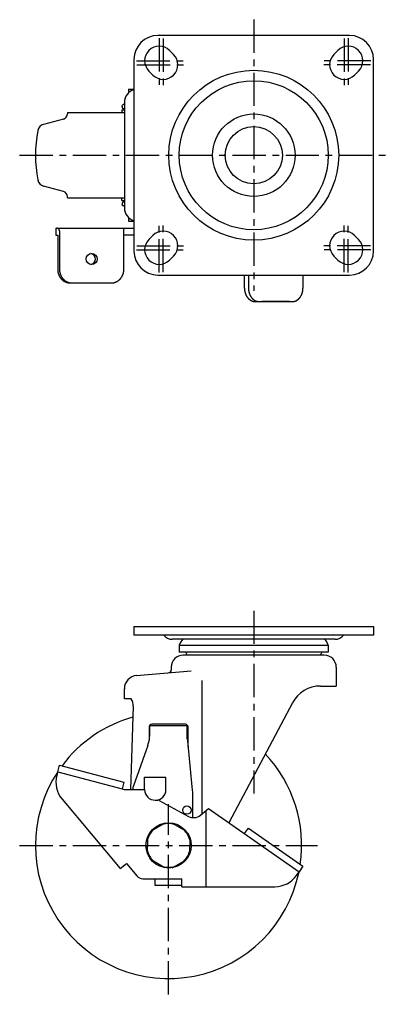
# Model space of a CAD drawing. Extents: x 792 to 1200, y 82 to 487.
# Drawn here: x 1060.9 to 1199.9, y 121.1 to 487.4 of the extents above; entities that cross this region are included whole.
import ezdxf

# ---------------------------------------------------------------- set-up
doc = ezdxf.new("R2010")
doc.units = 0
doc.header["$LTSCALE"] = 10
doc.linetypes.add('CENTER', pattern=[2, 1.25, -0.25, 0.25, -0.25])
doc.layers.get('0').update_dxf_attribs({"linetype": 'CONTINUOUS'})
doc.layers.add('CENTER', color=1, linetype='CENTER')

msp = doc.modelspace()

# ---------------------------------------------------------------- linework, layer by layer
at = {"color": 7, "linetype": 'CONTINUOUS'}
for p, q in [((1184.95, 481.43), (1112.95, 481.43)), ((1117.33, 475.81), (1118.83, 474.31)), ((1180.56, 475.81), (1179.06, 474.31)), ((1103.95, 472.43), (1103.95, 400.43)), ((1193.95, 400.43), (1193.95, 472.43)), ((1109.56, 468.04), (1111.06, 466.54)), ((1188.33, 468.04), (1186.83, 466.54)), ((1101.95, 461.23), (1101.95, 459.89)), ((1101.95, 461.23), (1103.95, 461.23)), ((1100.35, 455.43), (1099.95, 455.43)), ((1100.35, 456.23), (1100.35, 416.63)), ((1078.95, 452.43), (1100.35, 452.43)), ((1078.95, 452.43), (1078.95, 451.96)), ((1099.35, 453.43), (1100.35, 453.43)), ((1099.35, 453.43), (1099.35, 452.43)), ((1099.9, 453.93), (1100.35, 453.93)), ((1077.46, 450.03), (1069.98, 448.02)), ((1077.46, 422.82), (1069.98, 424.83)), ((1078.95, 420.43), (1078.95, 420.89)), ((1078.95, 420.43), (1100.35, 420.43)), ((1099.35, 419.43), (1099.35, 420.43)), ((1099.35, 419.43), (1100.35, 419.43)), ((1099.9, 418.93), (1100.35, 418.93)), ((1100.35, 417.43), (1099.95, 417.43)), ((1101.95, 412.96), (1101.95, 411.63)), ((1101.95, 411.63), (1103.95, 411.63)), ((1074.61, 409.03), (1100.29, 409.03)), ((1074.61, 409.03), (1074.61, 406.43)), ((1075.14, 409.03), (1074.83, 409.03)), ((1075.98, 408.03), (1075.98, 393.43)), ((1100.13, 393.43), (1100.13, 409.03)), ((1100.29, 409.03), (1103.95, 409.03)), ((1074.61, 406.43), (1075.31, 406.43)), ((1075.31, 406.43), (1075.31, 393.43)), ((1103.95, 406.43), (1100.13, 406.43)), ((1109.56, 404.81), (1111.06, 406.31)), ((1188.33, 404.81), (1186.83, 406.31)), ((1117.33, 397.04), (1118.83, 398.54)), ((1180.56, 397.04), (1179.06, 398.54)), ((1080.14, 388.43), (1095.3, 388.43)), ((1081.14, 388.43), (1095.13, 388.43)), ((1112.95, 391.43), (1184.95, 391.43)), ((1145.47, 386.43), (1145.47, 391.43)), ((1146.96, 391.43), (1146.96, 386.43)), ((1167.44, 391.43), (1167.44, 386.43)), ((1149.6, 381.43), (1163.34, 381.43)), ((1162.44, 381.43), (1151.96, 381.43)), ((1103.95, 259.32), (1193.95, 259.32)), ((1103.95, 259.32), (1103.95, 256.12)), ((1193.95, 259.32), (1193.95, 256.12)), ((1193.95, 256.12), (1103.95, 256.12)), ((1179.53, 254.57), (1118.36, 254.57)), ((1120.95, 252.4), (1176.95, 252.4)), ((1120.95, 252.4), (1120.95, 249.67)), ((1176.95, 249.67), (1120.95, 249.67)), ((1176.95, 252.4), (1176.95, 249.67)), ((1175.45, 248.62), (1122.45, 248.62)), ((1104.91, 240.98), (1125.46, 242.77)), ((1117.95, 244.12), (1117.95, 243.03)), ((1179.95, 244.12), (1179.95, 237.02)), ((1129.45, 239.12), (1129.45, 188.91)), ((1100.35, 232.19), (1100.35, 235.99)), ((1174.06, 237.02), (1179.95, 237.02)), ((1102.95, 232.19), (1100.35, 232.19)), ((1103.69, 229.39), (1102.6, 198.12)), ((1163.47, 230.65), (1139.54, 185.65)), ((1109.65, 221.62), (1109.65, 216.68)), ((1109.95, 219.67), (1109.95, 222.33)), ((1109.95, 222.12), (1123.95, 222.12)), ((1123.25, 222.62), (1110.65, 222.62)), ((1123.95, 217.86), (1123.95, 222.33)), ((1124.25, 214.12), (1124.25, 221.62)), ((1123.95, 217.12), (1123.95, 217.86)), ((1123.95, 217.12), (1124.02, 216.37)), ((1124.02, 216.37), (1125.87, 197.86)), ((1109.1, 214.71), (1103.79, 199.52)), ((1075.31, 204.8), (1075.98, 207.31)), ((1075.98, 207.31), (1100.13, 200.84)), ((1075.31, 204.8), (1074.95, 203.46)), ((1075.31, 204.8), (1099.46, 198.33)), ((1107.95, 198.12), (1107.95, 202.79)), ((1107.95, 202.79), (1115.95, 202.79)), ((1115.95, 198.12), (1115.95, 202.79)), ((1100.13, 200.84), (1099.46, 198.33)), ((1099.46, 198.33), (1100.26, 198.12)), ((1100.26, 198.12), (1104.45, 198.12)), ((1104.45, 198.12), (1107.95, 198.12)), ((1104.45, 198.12), (1107.95, 198.12)), ((1125.87, 197.86), (1125.95, 197.12)), ((1076.95, 194.45), (1098.79, 168.41)), ((1125.95, 197.12), (1125.95, 196.37)), ((1125.95, 196.37), (1125.95, 187.58)), ((1111.95, 194.12), (1112.95, 194.12)), ((1113.42, 194), (1124.47, 188.03)), ((1128.94, 188.49), (1131.92, 190.99)), ((1131.92, 190.99), (1165.95, 167.17)), ((1130.95, 190.17), (1130.95, 186.1)), ((1115.6, 185.51), (1110.35, 182.48)), ((1118.29, 185.51), (1123.54, 182.48)), ((1130.95, 186.1), (1130.95, 177.12)), ((1145.51, 181.56), (1146.96, 183.64)), ((1146.96, 183.64), (1167.44, 169.3)), ((1109.01, 180.15), (1109.01, 177.12)), ((1124.89, 180.15), (1124.89, 177.12)), ((1145.51, 181.56), (1145.47, 181.51)), ((1109.01, 174.08), (1109.01, 177.12)), ((1124.89, 174.08), (1124.89, 177.12)), ((1130.95, 177.12), (1130.95, 161.62)), ((1098.79, 168.41), (1101.09, 170.34)), ((1101.09, 170.34), (1105, 165.69)), ((1115.6, 168.72), (1110.35, 171.76)), ((1118.29, 168.72), (1123.54, 171.76)), ((1167.44, 169.3), (1165.95, 167.17)), ((1165.04, 165.88), (1165.95, 167.17)), ((1107.29, 164.62), (1121.95, 164.62)), ((1111.95, 162.02), (1111.95, 164.62)), ((1121.95, 162.02), (1111.95, 162.02)), ((1121.95, 161.62), (1121.95, 164.62)), ((1121.95, 161.62), (1156.85, 161.62))]:
    msp.add_line(p, q, dxfattribs=at)
for points in [[(1075.31, 393.43, 0), (1075.31, 393.37, 0), (1075.31, 393.3, 0), (1075.31, 393.24, 0), (1075.32, 393.18, 0), (1075.32, 393.12, 0), (1075.32, 393.06, 0), (1075.33, 393, 0), (1075.33, 392.94, 0), (1075.34, 392.88, 0), (1075.35, 392.81, 0), (1075.35, 392.75, 0), (1075.36, 392.69, 0), (1075.37, 392.63, 0), (1075.38, 392.57, 0), (1075.39, 392.51, 0), (1075.4, 392.45, 0), (1075.41, 392.39, 0), (1075.43, 392.33, 0), (1075.44, 392.27, 0), (1075.45, 392.21, 0), (1075.47, 392.15, 0), (1075.48, 392.09, 0), (1075.5, 392.03, 0), (1075.52, 391.97, 0), (1075.54, 391.92, 0), (1075.55, 391.86, 0), (1075.57, 391.8, 0), (1075.59, 391.74, 0), (1075.61, 391.68, 0), (1075.63, 391.63, 0), (1075.66, 391.57, 0), (1075.68, 391.51, 0), (1075.7, 391.46, 0), (1075.72, 391.4, 0), (1075.75, 391.34, 0), (1075.77, 391.29, 0), (1075.8, 391.23, 0), (1075.83, 391.18, 0), (1075.85, 391.12, 0), (1075.88, 391.07, 0), (1075.91, 391.01, 0), (1075.94, 390.96, 0), (1075.97, 390.91, 0), (1076, 390.86, 0), (1076.03, 390.8, 0), (1076.06, 390.75, 0), (1076.09, 390.7, 0), (1076.12, 390.65, 0), (1076.16, 390.6, 0), (1076.19, 390.55, 0), (1076.23, 390.5, 0), (1076.26, 390.45, 0), (1076.3, 390.4, 0), (1076.33, 390.35, 0), (1076.37, 390.3, 0), (1076.41, 390.25, 0), (1076.44, 390.21, 0), (1076.48, 390.16, 0), (1076.52, 390.11, 0), (1076.56, 390.07, 0), (1076.6, 390.02, 0), (1076.64, 389.98, 0), (1076.68, 389.93, 0), (1076.72, 389.89, 0), (1076.77, 389.85, 0), (1076.81, 389.81, 0), (1076.85, 389.76, 0), (1076.9, 389.72, 0), (1076.94, 389.68, 0), (1076.98, 389.64, 0), (1077.03, 389.6, 0), (1077.08, 389.56, 0), (1077.12, 389.52, 0), (1077.17, 389.48, 0), (1077.21, 389.45, 0), (1077.26, 389.41, 0), (1077.31, 389.37, 0), (1077.36, 389.34, 0), (1077.41, 389.3, 0), (1077.46, 389.27, 0), (1077.51, 389.24, 0), (1077.56, 389.2, 0), (1077.61, 389.17, 0), (1077.66, 389.14, 0), (1077.71, 389.11, 0), (1077.76, 389.07, 0), (1077.81, 389.05, 0), (1077.86, 389.02, 0), (1077.92, 388.99, 0), (1077.97, 388.96, 0), (1078.02, 388.93, 0), (1078.07, 388.91, 0), (1078.13, 388.88, 0), (1078.18, 388.86, 0), (1078.24, 388.83, 0), (1078.29, 388.81, 0), (1078.35, 388.78, 0), (1078.4, 388.76, 0), (1078.46, 388.74, 0), (1078.51, 388.72, 0), (1078.57, 388.7, 0), (1078.62, 388.68, 0), (1078.68, 388.66, 0), (1078.74, 388.64, 0), (1078.79, 388.62, 0), (1078.85, 388.61, 0), (1078.91, 388.59, 0), (1078.97, 388.58, 0), (1079.02, 388.56, 0), (1079.08, 388.55, 0), (1079.14, 388.53, 0), (1079.2, 388.52, 0), (1079.26, 388.51, 0), (1079.31, 388.5, 0), (1079.37, 388.49, 0), (1079.43, 388.48, 0), (1079.49, 388.47, 0), (1079.55, 388.46, 0), (1079.61, 388.46, 0), (1079.67, 388.45, 0), (1079.72, 388.44, 0), (1079.78, 388.44, 0), (1079.84, 388.44, 0), (1079.9, 388.43, 0), (1079.96, 388.43, 0), (1080.02, 388.43, 0), (1080.08, 388.43, 0), (1080.14, 388.43, 0)], [(1075.98, 393.43, 0), (1075.98, 393.37, 0), (1075.98, 393.3, 0), (1075.99, 393.24, 0), (1075.99, 393.18, 0), (1075.99, 393.12, 0), (1076, 393.06, 0), (1076, 393, 0), (1076.01, 392.94, 0), (1076.01, 392.88, 0), (1076.02, 392.81, 0), (1076.03, 392.75, 0), (1076.03, 392.69, 0), (1076.04, 392.63, 0), (1076.05, 392.57, 0), (1076.06, 392.51, 0), (1076.08, 392.45, 0), (1076.09, 392.39, 0), (1076.1, 392.33, 0), (1076.11, 392.27, 0), (1076.13, 392.21, 0), (1076.14, 392.15, 0), (1076.16, 392.09, 0), (1076.17, 392.03, 0), (1076.19, 391.97, 0), (1076.21, 391.92, 0), (1076.23, 391.86, 0), (1076.25, 391.8, 0), (1076.26, 391.74, 0), (1076.29, 391.68, 0), (1076.31, 391.63, 0), (1076.33, 391.57, 0), (1076.35, 391.51, 0), (1076.37, 391.46, 0), (1076.4, 391.4, 0), (1076.42, 391.34, 0), (1076.45, 391.29, 0), (1076.47, 391.23, 0), (1076.5, 391.18, 0), (1076.53, 391.12, 0), (1076.55, 391.07, 0), (1076.58, 391.01, 0), (1076.61, 390.96, 0), (1076.64, 390.91, 0), (1076.67, 390.86, 0), (1076.7, 390.8, 0), (1076.73, 390.75, 0), (1076.76, 390.7, 0), (1076.8, 390.65, 0), (1076.83, 390.6, 0), (1076.86, 390.55, 0), (1076.9, 390.5, 0), (1076.93, 390.45, 0), (1076.97, 390.4, 0), (1077, 390.35, 0), (1077.04, 390.3, 0), (1077.08, 390.25, 0), (1077.12, 390.21, 0), (1077.16, 390.16, 0), (1077.19, 390.11, 0), (1077.23, 390.07, 0), (1077.27, 390.02, 0), (1077.31, 389.98, 0), (1077.36, 389.93, 0), (1077.4, 389.89, 0), (1077.44, 389.85, 0), (1077.48, 389.81, 0), (1077.53, 389.76, 0), (1077.57, 389.72, 0), (1077.61, 389.68, 0), (1077.66, 389.64, 0), (1077.7, 389.6, 0), (1077.75, 389.56, 0), (1077.79, 389.52, 0), (1077.84, 389.48, 0), (1077.89, 389.45, 0), (1077.94, 389.41, 0), (1077.98, 389.37, 0), (1078.03, 389.34, 0), (1078.08, 389.3, 0), (1078.13, 389.27, 0), (1078.18, 389.24, 0), (1078.23, 389.2, 0), (1078.28, 389.17, 0), (1078.33, 389.14, 0), (1078.38, 389.11, 0), (1078.43, 389.07, 0), (1078.48, 389.05, 0), (1078.54, 389.02, 0), (1078.59, 388.99, 0), (1078.64, 388.96, 0), (1078.69, 388.93, 0), (1078.75, 388.91, 0), (1078.8, 388.88, 0), (1078.86, 388.86, 0), (1078.91, 388.83, 0), (1078.96, 388.81, 0), (1079.02, 388.78, 0), (1079.07, 388.76, 0), (1079.13, 388.74, 0), (1079.19, 388.72, 0), (1079.24, 388.7, 0), (1079.3, 388.68, 0), (1079.35, 388.66, 0), (1079.41, 388.64, 0), (1079.47, 388.62, 0), (1079.52, 388.61, 0), (1079.58, 388.59, 0), (1079.64, 388.58, 0), (1079.7, 388.56, 0), (1079.75, 388.55, 0), (1079.81, 388.53, 0), (1079.87, 388.52, 0), (1079.93, 388.51, 0), (1079.99, 388.5, 0), (1080.05, 388.49, 0), (1080.1, 388.48, 0), (1080.16, 388.47, 0), (1080.22, 388.46, 0), (1080.28, 388.46, 0), (1080.34, 388.45, 0), (1080.4, 388.44, 0), (1080.46, 388.44, 0), (1080.52, 388.44, 0), (1080.58, 388.43, 0), (1080.63, 388.43, 0), (1080.69, 388.43, 0), (1080.75, 388.43, 0), (1080.81, 388.43, 0)], [(1095.3, 388.43, 0), (1095.36, 388.43, 0), (1095.42, 388.43, 0), (1095.48, 388.43, 0), (1095.54, 388.43, 0), (1095.6, 388.44, 0), (1095.66, 388.44, 0), (1095.72, 388.44, 0), (1095.77, 388.45, 0), (1095.83, 388.46, 0), (1095.89, 388.46, 0), (1095.95, 388.47, 0), (1096.01, 388.48, 0), (1096.07, 388.49, 0), (1096.13, 388.5, 0), (1096.19, 388.51, 0), (1096.24, 388.52, 0), (1096.3, 388.53, 0), (1096.36, 388.55, 0), (1096.42, 388.56, 0), (1096.47, 388.58, 0), (1096.53, 388.59, 0), (1096.59, 388.61, 0), (1096.65, 388.62, 0), (1096.7, 388.64, 0), (1096.76, 388.66, 0), (1096.82, 388.68, 0), (1096.87, 388.7, 0), (1096.93, 388.72, 0), (1096.98, 388.74, 0), (1097.04, 388.76, 0), (1097.09, 388.78, 0), (1097.15, 388.81, 0), (1097.2, 388.83, 0), (1097.26, 388.86, 0), (1097.31, 388.88, 0), (1097.37, 388.91, 0), (1097.42, 388.93, 0), (1097.47, 388.96, 0), (1097.53, 388.99, 0), (1097.58, 389.02, 0), (1097.63, 389.05, 0), (1097.68, 389.07, 0), (1097.73, 389.11, 0), (1097.78, 389.14, 0), (1097.83, 389.17, 0), (1097.89, 389.2, 0), (1097.93, 389.24, 0), (1097.98, 389.27, 0), (1098.03, 389.3, 0), (1098.08, 389.34, 0), (1098.13, 389.37, 0), (1098.18, 389.41, 0), (1098.23, 389.45, 0), (1098.27, 389.48, 0), (1098.32, 389.52, 0), (1098.37, 389.56, 0), (1098.41, 389.6, 0), (1098.46, 389.64, 0), (1098.5, 389.68, 0), (1098.54, 389.72, 0), (1098.59, 389.76, 0), (1098.63, 389.81, 0), (1098.67, 389.85, 0), (1098.72, 389.89, 0), (1098.76, 389.93, 0), (1098.8, 389.98, 0), (1098.84, 390.02, 0), (1098.88, 390.07, 0), (1098.92, 390.11, 0), (1098.96, 390.16, 0), (1099, 390.21, 0), (1099.03, 390.25, 0), (1099.07, 390.3, 0), (1099.11, 390.35, 0), (1099.14, 390.4, 0), (1099.18, 390.45, 0), (1099.22, 390.5, 0), (1099.25, 390.55, 0), (1099.28, 390.6, 0), (1099.32, 390.65, 0), (1099.35, 390.7, 0), (1099.38, 390.75, 0), (1099.41, 390.8, 0), (1099.44, 390.86, 0), (1099.47, 390.91, 0), (1099.5, 390.96, 0), (1099.53, 391.01, 0), (1099.56, 391.07, 0), (1099.59, 391.12, 0), (1099.62, 391.18, 0), (1099.64, 391.23, 0), (1099.67, 391.29, 0), (1099.69, 391.34, 0), (1099.72, 391.4, 0), (1099.74, 391.46, 0), (1099.76, 391.51, 0), (1099.79, 391.57, 0), (1099.81, 391.63, 0), (1099.83, 391.68, 0), (1099.85, 391.74, 0), (1099.87, 391.8, 0), (1099.89, 391.86, 0), (1099.91, 391.92, 0), (1099.92, 391.97, 0), (1099.94, 392.03, 0), (1099.96, 392.09, 0), (1099.97, 392.15, 0), (1099.99, 392.21, 0), (1100, 392.27, 0), (1100.01, 392.33, 0), (1100.03, 392.39, 0), (1100.04, 392.45, 0), (1100.05, 392.51, 0), (1100.06, 392.57, 0), (1100.07, 392.63, 0), (1100.08, 392.69, 0), (1100.09, 392.75, 0), (1100.09, 392.81, 0), (1100.1, 392.88, 0), (1100.11, 392.94, 0), (1100.11, 393, 0), (1100.12, 393.06, 0), (1100.12, 393.12, 0), (1100.12, 393.18, 0), (1100.13, 393.24, 0), (1100.13, 393.3, 0), (1100.13, 393.37, 0), (1100.13, 393.43, 0)], [(1145.47, 386.43, 0), (1145.47, 386.37, 0), (1145.47, 386.3, 0), (1145.47, 386.24, 0), (1145.47, 386.18, 0), (1145.47, 386.12, 0), (1145.48, 386.06, 0), (1145.48, 386, 0), (1145.49, 385.94, 0), (1145.49, 385.88, 0), (1145.5, 385.81, 0), (1145.5, 385.75, 0), (1145.51, 385.69, 0), (1145.52, 385.63, 0), (1145.53, 385.57, 0), (1145.54, 385.51, 0), (1145.55, 385.45, 0), (1145.56, 385.39, 0), (1145.57, 385.33, 0), (1145.58, 385.27, 0), (1145.59, 385.21, 0), (1145.6, 385.15, 0), (1145.62, 385.09, 0), (1145.63, 385.03, 0), (1145.64, 384.97, 0), (1145.66, 384.92, 0), (1145.68, 384.86, 0), (1145.69, 384.8, 0), (1145.71, 384.74, 0), (1145.73, 384.68, 0), (1145.74, 384.63, 0), (1145.76, 384.57, 0), (1145.78, 384.51, 0), (1145.8, 384.46, 0), (1145.82, 384.4, 0), (1145.84, 384.34, 0), (1145.86, 384.29, 0), (1145.89, 384.23, 0), (1145.91, 384.18, 0), (1145.93, 384.12, 0), (1145.95, 384.07, 0), (1145.98, 384.01, 0), (1146, 383.96, 0), (1146.03, 383.91, 0), (1146.06, 383.86, 0), (1146.08, 383.8, 0), (1146.11, 383.75, 0), (1146.14, 383.7, 0), (1146.16, 383.65, 0), (1146.19, 383.6, 0), (1146.22, 383.55, 0), (1146.25, 383.5, 0), (1146.28, 383.45, 0), (1146.31, 383.4, 0), (1146.34, 383.35, 0), (1146.37, 383.3, 0), (1146.41, 383.25, 0), (1146.44, 383.21, 0), (1146.47, 383.16, 0), (1146.5, 383.11, 0), (1146.54, 383.07, 0), (1146.57, 383.02, 0), (1146.61, 382.98, 0), (1146.64, 382.93, 0), (1146.68, 382.89, 0), (1146.71, 382.85, 0), (1146.75, 382.81, 0), (1146.79, 382.76, 0), (1146.82, 382.72, 0), (1146.86, 382.68, 0), (1146.9, 382.64, 0), (1146.94, 382.6, 0), (1146.98, 382.56, 0), (1147.02, 382.52, 0), (1147.06, 382.48, 0), (1147.1, 382.45, 0), (1147.14, 382.41, 0), (1147.18, 382.37, 0), (1147.22, 382.34, 0), (1147.26, 382.3, 0), (1147.3, 382.27, 0), (1147.35, 382.24, 0), (1147.39, 382.2, 0), (1147.43, 382.17, 0), (1147.48, 382.14, 0), (1147.52, 382.11, 0), (1147.56, 382.07, 0), (1147.61, 382.05, 0), (1147.65, 382.02, 0), (1147.7, 381.99, 0), (1147.74, 381.96, 0), (1147.79, 381.93, 0), (1147.83, 381.91, 0), (1147.88, 381.88, 0), (1147.93, 381.86, 0), (1147.97, 381.83, 0), (1148.02, 381.81, 0), (1148.07, 381.78, 0), (1148.11, 381.76, 0), (1148.16, 381.74, 0), (1148.21, 381.72, 0), (1148.26, 381.7, 0), (1148.3, 381.68, 0), (1148.35, 381.66, 0), (1148.4, 381.64, 0), (1148.45, 381.62, 0), (1148.5, 381.61, 0), (1148.55, 381.59, 0), (1148.6, 381.58, 0), (1148.65, 381.56, 0), (1148.7, 381.55, 0), (1148.75, 381.53, 0), (1148.79, 381.52, 0), (1148.84, 381.51, 0), (1148.89, 381.5, 0), (1148.94, 381.49, 0), (1148.99, 381.48, 0), (1149.05, 381.47, 0), (1149.1, 381.46, 0), (1149.15, 381.46, 0), (1149.2, 381.45, 0), (1149.25, 381.44, 0), (1149.3, 381.44, 0), (1149.35, 381.44, 0), (1149.4, 381.43, 0), (1149.45, 381.43, 0), (1149.5, 381.43, 0), (1149.55, 381.43, 0), (1149.6, 381.43, 0)], [(1146.96, 386.43, 0), (1146.96, 386.37, 0), (1146.96, 386.3, 0), (1146.96, 386.24, 0), (1146.96, 386.18, 0), (1146.97, 386.12, 0), (1146.97, 386.06, 0), (1146.97, 386, 0), (1146.98, 385.94, 0), (1146.98, 385.88, 0), (1146.99, 385.81, 0), (1147, 385.75, 0), (1147, 385.69, 0), (1147.01, 385.63, 0), (1147.02, 385.57, 0), (1147.03, 385.51, 0), (1147.04, 385.45, 0), (1147.05, 385.39, 0), (1147.06, 385.33, 0), (1147.07, 385.27, 0), (1147.08, 385.21, 0), (1147.09, 385.15, 0), (1147.11, 385.09, 0), (1147.12, 385.03, 0), (1147.13, 384.97, 0), (1147.15, 384.92, 0), (1147.16, 384.86, 0), (1147.18, 384.8, 0), (1147.2, 384.74, 0), (1147.21, 384.68, 0), (1147.23, 384.63, 0), (1147.25, 384.57, 0), (1147.27, 384.51, 0), (1147.29, 384.46, 0), (1147.31, 384.4, 0), (1147.33, 384.34, 0), (1147.35, 384.29, 0), (1147.37, 384.23, 0), (1147.4, 384.18, 0), (1147.42, 384.12, 0), (1147.44, 384.07, 0), (1147.47, 384.01, 0), (1147.49, 383.96, 0), (1147.52, 383.91, 0), (1147.54, 383.86, 0), (1147.57, 383.8, 0), (1147.59, 383.75, 0), (1147.62, 383.7, 0), (1147.65, 383.65, 0), (1147.68, 383.6, 0), (1147.71, 383.55, 0), (1147.73, 383.5, 0), (1147.76, 383.45, 0), (1147.79, 383.4, 0), (1147.82, 383.35, 0), (1147.86, 383.3, 0), (1147.89, 383.25, 0), (1147.92, 383.21, 0), (1147.95, 383.16, 0), (1147.99, 383.11, 0), (1148.02, 383.07, 0), (1148.05, 383.02, 0), (1148.09, 382.98, 0), (1148.12, 382.93, 0), (1148.16, 382.89, 0), (1148.19, 382.85, 0), (1148.23, 382.81, 0), (1148.27, 382.76, 0), (1148.3, 382.72, 0), (1148.34, 382.68, 0), (1148.38, 382.64, 0), (1148.42, 382.6, 0), (1148.46, 382.56, 0), (1148.49, 382.52, 0), (1148.53, 382.48, 0), (1148.57, 382.45, 0), (1148.61, 382.41, 0), (1148.65, 382.37, 0), (1148.7, 382.34, 0), (1148.74, 382.3, 0), (1148.78, 382.27, 0), (1148.82, 382.24, 0), (1148.86, 382.2, 0), (1148.91, 382.17, 0), (1148.95, 382.14, 0), (1148.99, 382.11, 0), (1149.04, 382.07, 0), (1149.08, 382.05, 0), (1149.12, 382.02, 0), (1149.17, 381.99, 0), (1149.21, 381.96, 0), (1149.26, 381.93, 0), (1149.3, 381.91, 0), (1149.35, 381.88, 0), (1149.39, 381.86, 0), (1149.44, 381.83, 0), (1149.49, 381.81, 0), (1149.53, 381.78, 0), (1149.58, 381.76, 0), (1149.63, 381.74, 0), (1149.67, 381.72, 0), (1149.72, 381.7, 0), (1149.77, 381.68, 0), (1149.82, 381.66, 0), (1149.86, 381.64, 0), (1149.91, 381.62, 0), (1149.96, 381.61, 0), (1150.01, 381.59, 0), (1150.06, 381.58, 0), (1150.11, 381.56, 0), (1150.16, 381.55, 0), (1150.21, 381.53, 0), (1150.25, 381.52, 0), (1150.3, 381.51, 0), (1150.35, 381.5, 0), (1150.4, 381.49, 0), (1150.45, 381.48, 0), (1150.5, 381.47, 0), (1150.55, 381.46, 0), (1150.6, 381.46, 0), (1150.65, 381.45, 0), (1150.7, 381.44, 0), (1150.75, 381.44, 0), (1150.8, 381.44, 0), (1150.85, 381.43, 0), (1150.9, 381.43, 0), (1150.95, 381.43, 0), (1151, 381.43, 0), (1151.05, 381.43, 0)], [(1163.34, 381.43, 0), (1163.39, 381.43, 0), (1163.44, 381.43, 0), (1163.49, 381.43, 0), (1163.54, 381.43, 0), (1163.59, 381.44, 0), (1163.64, 381.44, 0), (1163.69, 381.44, 0), (1163.74, 381.45, 0), (1163.79, 381.46, 0), (1163.84, 381.46, 0), (1163.89, 381.47, 0), (1163.94, 381.48, 0), (1163.99, 381.49, 0), (1164.04, 381.5, 0), (1164.09, 381.51, 0), (1164.14, 381.52, 0), (1164.19, 381.53, 0), (1164.24, 381.55, 0), (1164.29, 381.56, 0), (1164.34, 381.58, 0), (1164.38, 381.59, 0), (1164.43, 381.61, 0), (1164.48, 381.62, 0), (1164.53, 381.64, 0), (1164.58, 381.66, 0), (1164.63, 381.68, 0), (1164.67, 381.7, 0), (1164.72, 381.72, 0), (1164.77, 381.74, 0), (1164.82, 381.76, 0), (1164.86, 381.78, 0), (1164.91, 381.81, 0), (1164.95, 381.83, 0), (1165, 381.86, 0), (1165.05, 381.88, 0), (1165.09, 381.91, 0), (1165.14, 381.93, 0), (1165.18, 381.96, 0), (1165.23, 381.99, 0), (1165.27, 382.02, 0), (1165.32, 382.05, 0), (1165.36, 382.07, 0), (1165.4, 382.11, 0), (1165.45, 382.14, 0), (1165.49, 382.17, 0), (1165.53, 382.2, 0), (1165.57, 382.24, 0), (1165.62, 382.27, 0), (1165.66, 382.3, 0), (1165.7, 382.34, 0), (1165.74, 382.37, 0), (1165.78, 382.41, 0), (1165.82, 382.45, 0), (1165.86, 382.48, 0), (1165.9, 382.52, 0), (1165.94, 382.56, 0), (1165.98, 382.6, 0), (1166.02, 382.64, 0), (1166.05, 382.68, 0), (1166.09, 382.72, 0), (1166.13, 382.76, 0), (1166.17, 382.81, 0), (1166.2, 382.85, 0), (1166.24, 382.89, 0), (1166.27, 382.93, 0), (1166.31, 382.98, 0), (1166.34, 383.02, 0), (1166.38, 383.07, 0), (1166.41, 383.11, 0), (1166.44, 383.16, 0), (1166.48, 383.21, 0), (1166.51, 383.25, 0), (1166.54, 383.3, 0), (1166.57, 383.35, 0), (1166.6, 383.4, 0), (1166.63, 383.45, 0), (1166.66, 383.5, 0), (1166.69, 383.55, 0), (1166.72, 383.6, 0), (1166.75, 383.65, 0), (1166.77, 383.7, 0), (1166.8, 383.75, 0), (1166.83, 383.8, 0), (1166.85, 383.86, 0), (1166.88, 383.91, 0), (1166.9, 383.96, 0), (1166.93, 384.01, 0), (1166.95, 384.07, 0), (1166.98, 384.12, 0), (1167, 384.18, 0), (1167.02, 384.23, 0), (1167.04, 384.29, 0), (1167.06, 384.34, 0), (1167.09, 384.4, 0), (1167.11, 384.46, 0), (1167.13, 384.51, 0), (1167.14, 384.57, 0), (1167.16, 384.63, 0), (1167.18, 384.68, 0), (1167.2, 384.74, 0), (1167.21, 384.8, 0), (1167.23, 384.86, 0), (1167.25, 384.92, 0), (1167.26, 384.97, 0), (1167.27, 385.03, 0), (1167.29, 385.09, 0), (1167.3, 385.15, 0), (1167.31, 385.21, 0), (1167.33, 385.27, 0), (1167.34, 385.33, 0), (1167.35, 385.39, 0), (1167.36, 385.45, 0), (1167.37, 385.51, 0), (1167.38, 385.57, 0), (1167.38, 385.63, 0), (1167.39, 385.69, 0), (1167.4, 385.75, 0), (1167.41, 385.81, 0), (1167.41, 385.88, 0), (1167.42, 385.94, 0), (1167.42, 386, 0), (1167.43, 386.06, 0), (1167.43, 386.12, 0), (1167.43, 386.18, 0), (1167.43, 386.24, 0), (1167.44, 386.3, 0), (1167.44, 386.37, 0), (1167.44, 386.43, 0)]]:
    msp.add_polyline3d(points, dxfattribs=at)
for centre, radius in [((1148.95, 436.43), 31.9), ((1148.95, 436.43), 28), ((1148.95, 436.43), 15.5), ((1148.95, 436.43), 10.75), ((1088.06, 397.43), 2.08), ((1123.85, 190.42), 1.6), ((1116.95, 177.12), 8.5)]:
    msp.add_circle(centre, radius, dxfattribs=at)
for centre, radius, start, end in [((1112.95, 472.43), 9, 90, 180), ((1184.95, 472.43), 9, 0, 90), ((1113.45, 471.93), 5.5, 45, 225), ((1184.45, 471.93), 5.5, 315, 135), ((1114.95, 470.43), 5.5, 225, 45), ((1182.95, 470.43), 5.5, 135, 315), ((1105.35, 456.23), 5, 106.2602, 180), ((1099.95, 454.93), 0.5, 90, 180), ((1100.78, 454.93), 1.34, 180, 228.4555), ((1076.95, 451.96), 2, 285, 0), ((1099.95, 452.93), 1, 66.4218, 90), ((1070.76, 445.13), 3, 105, 169.3323), ((1116.95, 436.43), 50, 169.3323, 190.6677), ((1070.76, 427.73), 3, 190.6677, 255), ((1076.95, 420.89), 2, 0, 75), ((1100.78, 417.93), 1.34, 131.5445, 180), ((1099.95, 417.93), 0.5, 180, 270), ((1099.95, 419.93), 1, 270, 293.5782), ((1105.35, 416.63), 5, 180, 253.7398), ((1074.98, 408.03), 1, 0, 90), ((1114.95, 402.43), 5.5, 315, 135), ((1182.95, 402.43), 5.5, 45, 225), ((1113.45, 400.93), 5.5, 135, 315), ((1184.45, 400.93), 5.5, 225, 45), ((1087.38, 397.43), 2.08, 279.3239, 80.6761), ((1112.95, 400.43), 9, 180, 270), ((1184.95, 400.43), 9, 270, 0), ((1118.36, 258.57), 4, 217.7664, 270), ((1126.59, 250.37), 6, 135.576, 160.2025), ((1171.3, 250.37), 6, 19.7975, 44.424), ((1179.53, 258.57), 4, 270, 322.2336), ((1126.35, 250.79), 3.17, 200.7524, 223.2387), ((1171.55, 250.79), 3.17, 316.7613, 339.2476), ((1122.45, 244.12), 4.5, 90, 180), ((1175.45, 244.12), 4.5, 0, 90), ((1116.95, 243.03), 1, 275, 0), ((1105.35, 235.99), 5, 95, 180), ((1174.06, 225.02), 12, 90, 152), ((1098.69, 229.56), 5, 358, 31.7623), ((1116.95, 177.12), 50, 105.5422, 143.2032), ((1110.65, 221.62), 1, 90, 180), ((1123.25, 221.62), 1, 0, 90), ((1094.95, 219.67), 15, 340.71, 0), ((1116.95, 177.12), 50, 351.8149, 43.4048), ((1116.95, 177.12), 50, 146.3785, 348.5225), ((1084.61, 200.87), 10, 165, 220), ((1117.95, 194.57), 15, 160.71, 166.3133), ((1111.95, 198.12), 4, 180, 0), ((1111.95, 198.12), 4, 180, 270), ((1112.95, 193.12), 1, 61.6459, 90), ((1126.37, 191.55), 4, 241.6459, 310), ((1116.95, 177.12), 8.2, 90, 105.5332), ((1116.95, 177.12), 8.2, 74.4668, 90), ((1116.95, 177.12), 8.2, 134.4668, 165.5332), ((1116.95, 177.12), 8.2, 14.4668, 45.5332), ((1116.95, 177.12), 8.2, 194.4668, 225.5332), ((1116.95, 177.12), 8.2, 314.4668, 345.5332), ((1116.95, 177.12), 8.2, 254.4668, 270), ((1116.95, 177.12), 8.2, 270, 285.5332), ((1107.29, 167.62), 3, 220, 270), ((1156.85, 171.62), 10, 270, 325)]:
    msp.add_arc(centre, radius, start, end, dxfattribs=at)
at = {"layer": 'CENTER', "color": 1, "linetype": 'CENTER'}
for p, q in [((1148.95, 487.43), (1148.95, 385.43)), ((1113.45, 480.43), (1113.45, 462.06)), ((1114.95, 480.29), (1114.95, 461.93)), ((1182.95, 480.29), (1182.95, 461.93)), ((1184.45, 480.43), (1184.45, 462.06)), ((1104.95, 471.93), (1123.31, 471.93)), ((1105.08, 470.43), (1123.45, 470.43)), ((1192.81, 470.43), (1174.45, 470.43)), ((1192.95, 471.93), (1174.58, 471.93)), ((1060.95, 436.43), (1199.95, 436.43)), ((1113.45, 392.43), (1113.45, 410.79)), ((1114.95, 392.56), (1114.95, 410.93)), ((1182.95, 392.56), (1182.95, 410.93)), ((1184.45, 392.43), (1184.45, 410.79)), ((1104.95, 400.93), (1123.31, 400.93)), ((1105.08, 402.43), (1123.45, 402.43)), ((1192.81, 402.43), (1174.45, 402.43)), ((1192.95, 400.93), (1174.58, 400.93)), ((1148.95, 265.32), (1148.95, 196.64)), ((1116.95, 121.12), (1116.95, 192.62)), ((1060.95, 177.12), (1172.95, 177.12))]:
    msp.add_line(p, q, dxfattribs=at)

doc.saveas('drawing.dxf')
